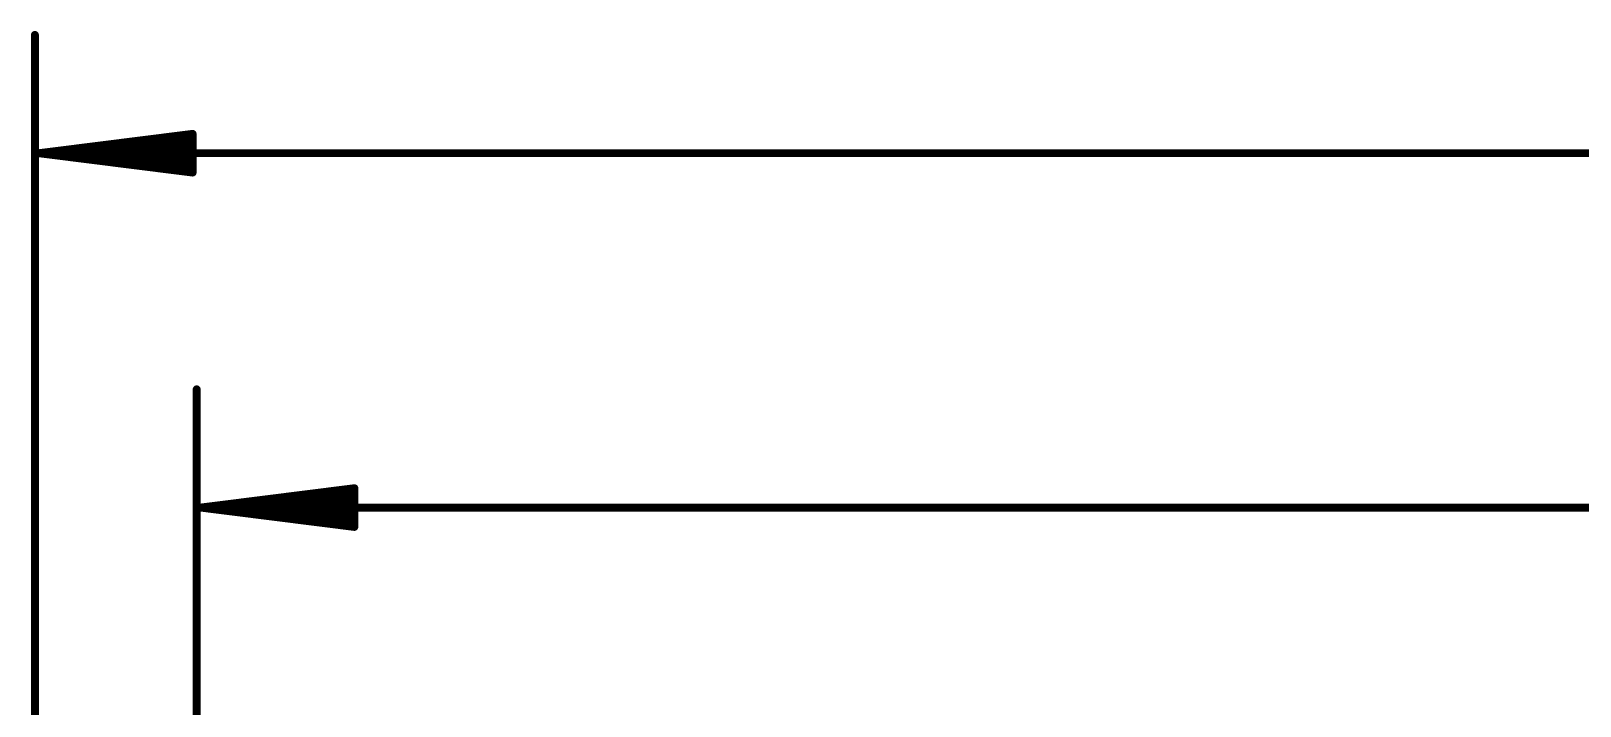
# Model space of a CAD drawing. Extents: x -37 to 43, y -51 to 71.
# Drawn here: x -33.09 to -7.54, y 57.43 to 68.56 of the extents above; entities that cross this region are included whole.
import ezdxf

# ---------------------------------------------------------------- set-up
doc = ezdxf.new("R2010")
doc.units = 0
doc.layers.add('47', color=253, linetype='CONTINUOUS')

msp = doc.modelspace()

# ---------------------------------------------------------------- linework, layer by layer
at = {"layer": '47', "const_width": 0.13}
for points in [[(-33.02, 50.8), (-33.02, 68.498)], [(-32.955, 66.548), (-30.42, 66.8672)], [(-30.42, 66.8672), (-30.42, 66.2288)], [(-32.955, 66.548), (-30.42, 66.808)], [(-32.955, 66.548), (-30.42, 66.678)], [(-32.955, 66.548), (32.955, 66.548)], [(-30.42, 66.2288), (-32.955, 66.548)], [(-30.42, 66.418), (-32.955, 66.548)], [(-30.42, 66.288), (-32.955, 66.548)], [(-30.353, 50.8), (-30.353, 62.656)], [(-30.288, 60.706), (-27.753, 61.0252)], [(-27.753, 61.0252), (-27.753, 60.3868)], [(-30.288, 60.706), (-27.753, 60.966)], [(-30.288, 60.706), (-27.753, 60.836)], [(-30.288, 60.706), (30.415, 60.706)], [(-27.753, 60.3868), (-30.288, 60.706)], [(-27.753, 60.576), (-30.288, 60.706)], [(-27.753, 60.446), (-30.288, 60.706)]]:
    msp.add_lwpolyline(points, dxfattribs=at)
at = {"layer": '47', "const_width": 0.065}
for points in [[(-32.9875, 68.498, 1), (-33.0525, 68.498)], [(-30.3875, 66.8672, 1), (-30.4525, 66.8672)], [(-30.4159, 66.835, 1), (-30.4241, 66.8995)], [(-30.4167, 66.7757, 1), (-30.4233, 66.8403)], [(-30.4183, 66.6455, 1), (-30.4217, 66.7105)], [(-32.955, 66.5805, 1), (-32.955, 66.5155)], [(-32.9509, 66.5802, 1), (-32.9591, 66.5158)], [(-32.9567, 66.5805, 1), (-32.9533, 66.5155)], [(-32.9533, 66.5805, 1), (-32.9567, 66.5155)], [(-32.9517, 66.5803, 1), (-32.9583, 66.5157)], [(-32.9583, 66.5803, 1), (-32.9517, 66.5157)], [(-32.9591, 66.5802, 1), (-32.9509, 66.5158)], [(-30.4217, 66.3855, 1), (-30.4183, 66.4505)], [(-30.4525, 66.2288, 1), (-30.3875, 66.2288)], [(-30.4241, 66.1965, 1), (-30.4159, 66.261)], [(-30.4233, 66.2557, 1), (-30.4167, 66.3203)], [(-30.3205, 62.656, 1), (-30.3855, 62.656)], [(-27.7205, 61.0252, 1), (-27.7855, 61.0252)], [(-27.7489, 60.993, 1), (-27.7571, 61.0575)], [(-27.7497, 60.9337, 1), (-27.7563, 60.9983)], [(-27.7513, 60.8035, 1), (-27.7547, 60.8685)], [(-30.288, 60.7385, 1), (-30.288, 60.6735)], [(-30.2839, 60.7382, 1), (-30.2921, 60.6738)], [(-30.2897, 60.7385, 1), (-30.2863, 60.6735)], [(-30.2863, 60.7385, 1), (-30.2897, 60.6735)], [(-30.2847, 60.7383, 1), (-30.2913, 60.6737)], [(-30.2913, 60.7383, 1), (-30.2847, 60.6737)], [(-30.2921, 60.7382, 1), (-30.2839, 60.6738)], [(-27.7547, 60.5435, 1), (-27.7513, 60.6085)], [(-27.7855, 60.3868, 1), (-27.7205, 60.3868)], [(-27.7571, 60.3545, 1), (-27.7489, 60.419)], [(-27.7563, 60.4137, 1), (-27.7497, 60.4783)]]:
    msp.add_lwpolyline(points, format="xyb", dxfattribs=at)

doc.saveas('drawing.dxf')
